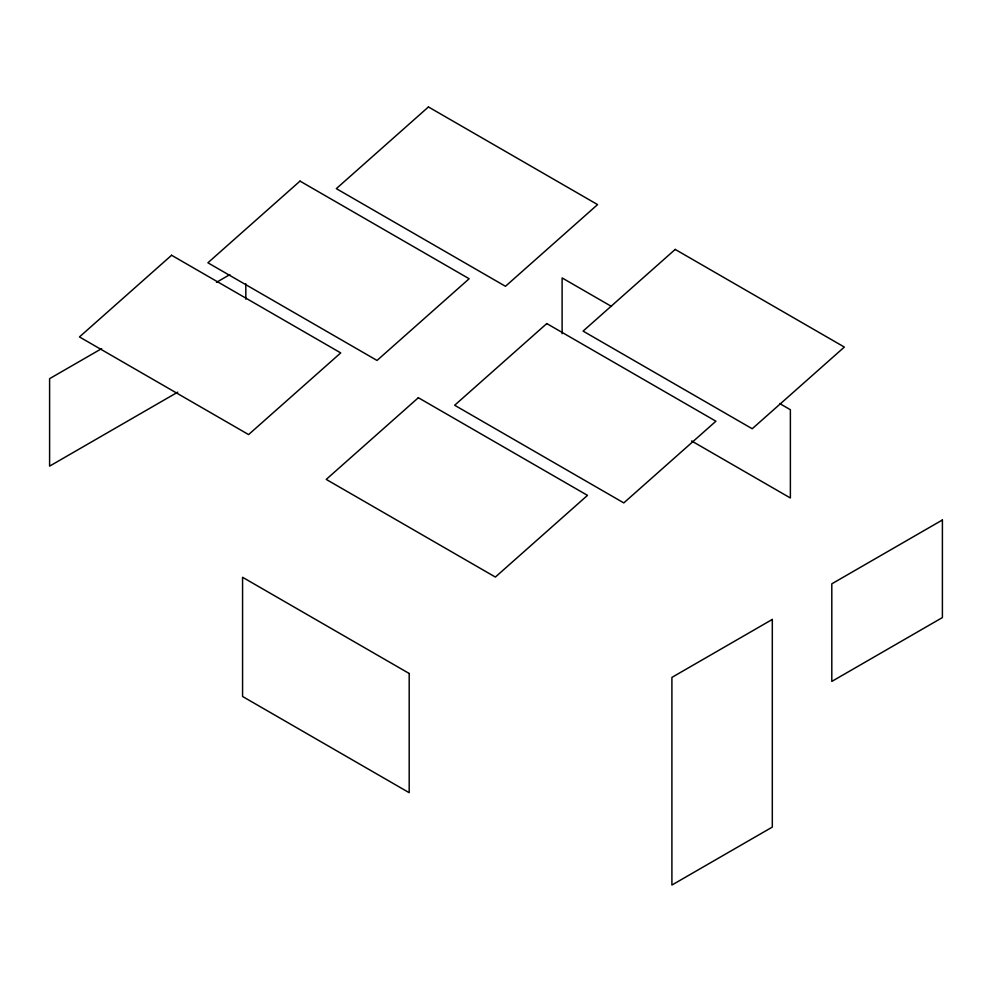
<?xml version="1.0" encoding="UTF-8"?>
<svg xmlns="http://www.w3.org/2000/svg" width="992" height="992" viewBox="0 0 992 992"><rect width="100%" height="100%" fill="white"/><g stroke="black" fill="none" stroke-linecap="round" stroke-linejoin="round"><path stroke-width="1.49" d="M101.655 348.626L49.6 378.671L49.6 466.141L177.742 392.15M216.454 282.348L229.797 274.635M611.506 306.441L562.117 277.934L562.117 333.684M779.7 403.558L790.376 409.721L790.376 497.984L691.598 440.956M245.818 283.799L245.818 299.15M171.579 255.254L79.459 336.933L248.595 434.583L340.715 352.904L171.579 255.254M300.018 181.102L207.898 262.793L377.034 360.443L469.154 278.752L300.018 181.102M428.445 106.95L336.325 188.641L505.461 286.291L597.581 204.6L428.445 106.95M418.351 397.718L326.232 479.409L495.368 577.059L587.487 495.368L418.351 397.718M546.778 323.566L454.658 405.257L623.794 502.907L715.914 421.216L546.778 323.566M675.205 249.414L583.085 331.105L752.221 428.755L844.341 347.064L675.205 249.414M942.4 519.982L831.804 583.829L831.804 681.417L942.4 617.57L942.4 519.982M772.309 619.43L671.906 677.4L671.906 885.05L772.309 827.08L772.309 619.43M409.188 673.481L242.569 577.282L242.569 696.483L409.188 792.682L409.188 673.481"/></g></svg>
